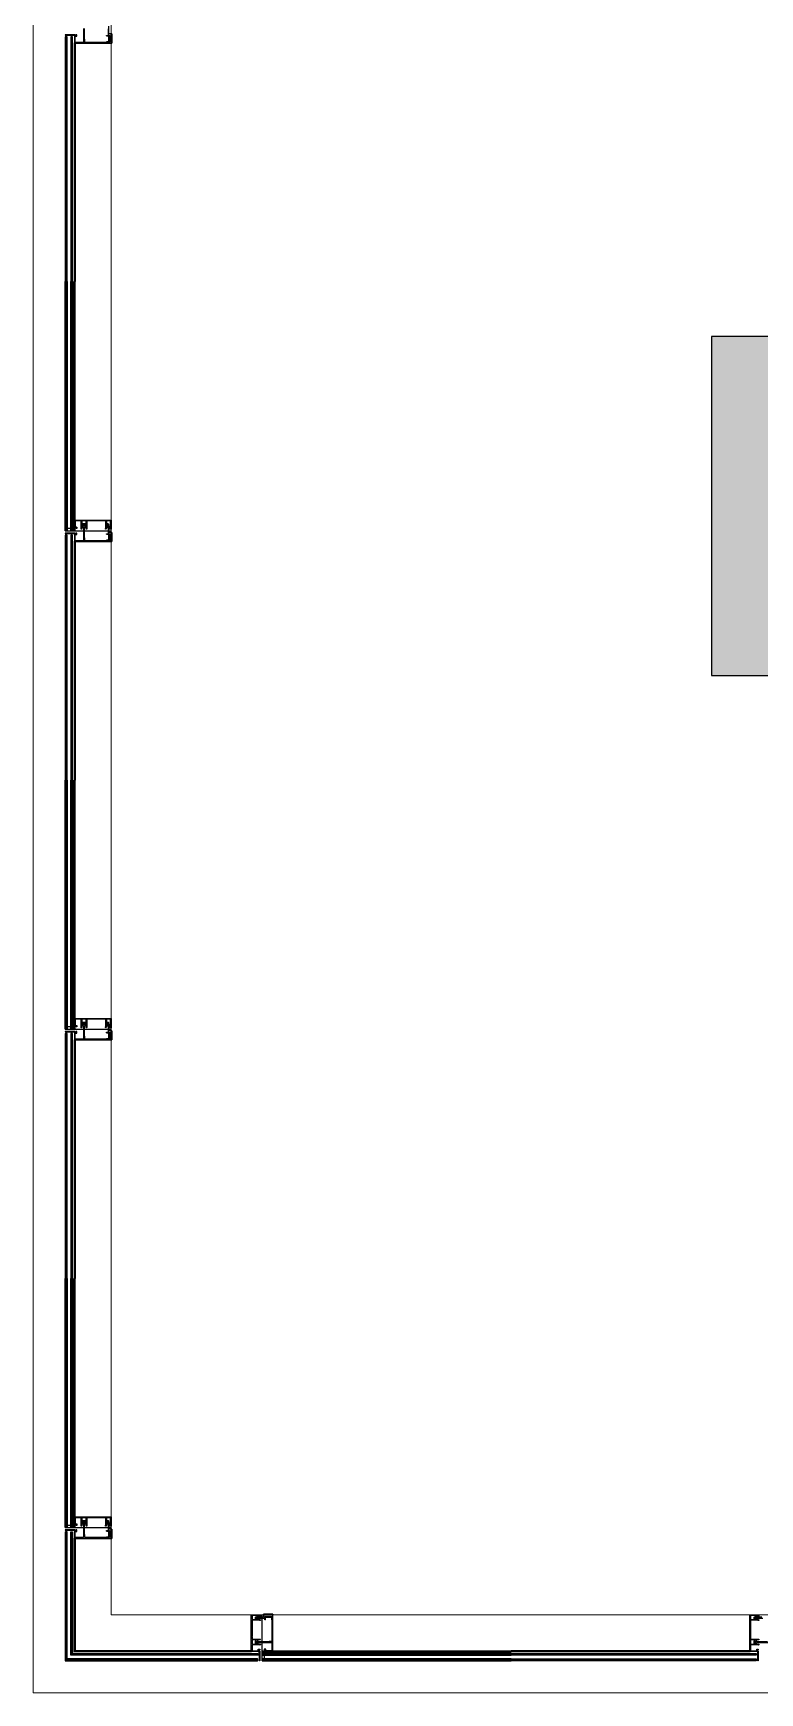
# Model space of a CAD drawing. Header units: metres. Extents: x -224 to -134.4, y 547 to 608.8.
# Drawn here: x -215.224 to -213.081, y 562.469 to 567.364 of the extents above; entities that cross this region are included whole.
import ezdxf

# ---------------------------------------------------------------- set-up
doc = ezdxf.new("R2010")
doc.units = ezdxf.units.M
doc.header["$MEASUREMENT"] = 0
doc.linetypes.add('CENTER', pattern=[50.8, 31.75, -6.35, 6.35, -6.35])
doc.linetypes.add('HIDDEN', pattern=[0.375, 0.25, -0.125])
for name, color, linetype, lineweight in [('06-11-2019 CRUX', 3, 'Continuous', 0), ('A-SELL', 8, 'Continuous', 0), ('CRUX- COLUMN', 6, 'Continuous', 25)]:
    doc.layers.add(name, color=color, linetype=linetype, lineweight=lineweight)
for name, color, linetype in [('A - DOOR', 5, 'Continuous'), ('An Alum', 11, 'Continuous'), ('An Center Line', 1, 'CENTER'), ('An Extra', 8, 'Continuous'), ('An Glass', 5, 'Continuous'), ('GLASS', 142, 'Continuous')]:
    doc.layers.add(name, color=color, linetype=linetype)

# ---------------------------------------------------------------- blocks, each defined once
blk = doc.blocks.new('A$C57D73779')
at = {"layer": 'CRUX- COLUMN'}
h = blk.add_hatch(color=129, dxfattribs=at)
h.dxf.hatch_style = 1
h.paths.add_polyline_path([(-22.3586, -25.0706), (-23.3586, -25.0706), (-23.3586, -26.0706), (-22.3586, -26.0706)])
blk.add_lwpolyline([(-23.3586, -26.0706), (-22.3586, -26.0706), (-22.3586, -25.0706), (-23.3586, -25.0706)], close=True, dxfattribs=at)
blk = doc.blocks.new('ffgffg')
at = {"color": 8}
for p, q in [((-146.4327, 333.3546), (-146.4327, 333.3723)), ((-146.4256, 333.3723), (-146.4256, 333.3736)), ((-146.4256, 333.3532), (-146.4256, 333.3546)), ((-146.4256, 331.9023), (-146.4256, 331.9037)), ((-146.4327, 331.8846), (-146.4327, 331.9023)), ((-146.4256, 331.8833), (-146.4256, 331.8847)), ((-146.4327, 330.4147), (-146.4327, 330.4324)), ((-146.4256, 330.4324), (-146.4256, 330.4338)), ((-146.4256, 330.4134), (-146.4256, 330.4147)), ((-146.4327, 328.9448), (-146.4327, 328.9625)), ((-146.4256, 328.9625), (-146.4256, 328.9638)), ((-146.4256, 328.9435), (-146.4256, 328.9448)), ((-146.9138, 328.7011), (-146.9124, 328.7011)), ((-146.9124, 328.7083), (-146.8947, 328.7083)), ((-146.8947, 328.7011), (-146.8934, 328.7012))]:
    blk.add_line(p, q, dxfattribs=at)
for points in [[(-146.4256, 333.3736), (-146.4345, 333.3736), (-146.4344, 333.3532), (-146.4256, 333.3532)], [(-146.4256, 333.3723), (-146.4331, 333.3723), (-146.4331, 333.3546), (-146.4256, 333.3546)], [(-146.4256, 331.9037), (-146.4345, 331.9037), (-146.4344, 331.8833), (-146.4256, 331.8833)], [(-146.4256, 331.9023), (-146.4331, 331.9023), (-146.4331, 331.8847), (-146.4256, 331.8847)], [(-146.4256, 330.4338), (-146.4345, 330.4338), (-146.4344, 330.4134), (-146.4256, 330.4134)], [(-146.4256, 330.4324), (-146.4331, 330.4324), (-146.4331, 330.4147), (-146.4256, 330.4147)], [(-146.4256, 328.9638), (-146.4345, 328.9638), (-146.4344, 328.9435), (-146.4256, 328.9435)], [(-146.4256, 328.9625), (-146.4331, 328.9625), (-146.4331, 328.9448), (-146.4256, 328.9448)], [(-146.8934, 328.7012), (-146.8934, 328.71), (-146.9138, 328.71), (-146.9138, 328.7011)], [(-146.8947, 328.7011), (-146.8947, 328.7087), (-146.9124, 328.7087), (-146.9124, 328.7011)]]:
    blk.add_lwpolyline(points, dxfattribs=at)
at = {"layer": 'An Alum', "color": 8, "linetype": 'HIDDEN', "ltscale": 25}
for p, q in [((-146.3335, 333.3508), (-146.3335, 332.6474)), ((-146.3308, 333.3508), (-146.3308, 332.6474)), ((-146.3335, 331.9124), (-146.3335, 332.6474)), ((-146.3308, 331.9124), (-146.3308, 332.6474)), ((-146.3335, 331.8809), (-146.3335, 331.1775)), ((-146.3308, 331.8809), (-146.3308, 331.1775)), ((-146.3335, 330.4425), (-146.3335, 331.1775)), ((-146.3308, 330.4425), (-146.3308, 331.1775)), ((-146.3335, 330.4109), (-146.3335, 329.7076)), ((-146.3308, 330.4109), (-146.3308, 329.7076)), ((-146.3335, 328.9726), (-146.3335, 329.7076)), ((-146.3308, 328.9726), (-146.3308, 329.7076)), ((-146.3335, 328.941), (-146.3335, 328.6091)), ((-146.3308, 328.941), (-146.3308, 328.6064)), ((-148.323, 328.6091), (-147.6196, 328.6091)), ((-148.323, 328.6064), (-147.6196, 328.6064)), ((-146.8846, 328.6091), (-147.6196, 328.6091)), ((-146.8846, 328.6064), (-147.6196, 328.6064)), ((-146.8531, 328.6091), (-146.3335, 328.6091)), ((-146.8531, 328.6064), (-146.3308, 328.6064))]:
    blk.add_line(p, q, dxfattribs=at)
at = {"layer": 'An Alum', "color": 8, "ltscale": 25}
for p, q in [((-146.3317, 333.3508), (-146.3317, 332.6474)), ((-146.3317, 331.9124), (-146.3317, 332.6474)), ((-146.3317, 331.8809), (-146.3317, 331.1775)), ((-146.3317, 330.4425), (-146.3317, 331.1775)), ((-146.3317, 330.4109), (-146.3317, 329.7076)), ((-146.3317, 328.9726), (-146.3317, 329.7076)), ((-146.3317, 328.941), (-146.3317, 328.6073)), ((-148.323, 328.6073), (-147.6196, 328.6073)), ((-146.8846, 328.6073), (-147.6196, 328.6073)), ((-146.8531, 328.6073), (-146.3317, 328.6073))]:
    blk.add_line(p, q, dxfattribs=at)
at = {"layer": 'An Alum', "color": 8}
for points in [[(-146.3339, 333.3711), (-146.3387, 333.3711), (-146.3387, 333.3751, -0.414214), (-146.3382, 333.3756), (-146.3369, 333.3756, -0.414214), (-146.3364, 333.3751), (-146.3364, 333.3745, -0.414214), (-146.3366, 333.3742), (-146.3375, 333.3742), (-146.3375, 333.3723, 0.414214), (-146.3372, 333.372), (-146.3334, 333.372, 0.414214), (-146.333, 333.3723), (-146.333, 333.3742), (-146.3339, 333.3742, -0.414214), (-146.3342, 333.3745), (-146.3342, 333.3751, -0.414214), (-146.3337, 333.3756), (-146.3046, 333.3756), (-146.3046, 333.3747), (-146.3317, 333.3742), (-146.3317, 333.3742), (-146.3317, 333.3517), (-146.3312, 333.3517, -1), (-146.3312, 333.3508), (-146.439, 333.3508, -0.414214), (-146.4399, 333.3517), (-146.4399, 333.3769, -0.414214), (-146.439, 333.3779), (-146.4336, 333.3779, 0.414214), (-146.4327, 333.3788), (-146.4327, 333.4009, -0.414214)], [(-146.4305, 333.3927), (-146.4305, 333.3751, -0.414214), (-146.4314, 333.3742), (-146.4336, 333.3742, 0.414214), (-146.4345, 333.3733), (-146.4345, 333.3535, 0.414214), (-146.4341, 333.353), (-146.4126, 333.353), (-146.4121, 333.3524), (-146.4115, 333.353), (-146.3765, 333.353), (-146.376, 333.3524), (-146.3755, 333.353), (-146.3621, 333.353, 0.414214), (-146.3617, 333.3535), (-146.3617, 333.3612), (-146.3608, 333.3621), (-146.3608, 333.3936)], [(-146.3585, 333.3936), (-146.3585, 333.3535, 0.414214), (-146.3581, 333.353), (-146.3449, 333.353), (-146.3444, 333.3524), (-146.3439, 333.353), (-146.3339, 333.353), (-146.3339, 333.3711)], [(-146.3339, 331.9012), (-146.3387, 331.9012), (-146.3387, 331.9052, -0.414214), (-146.3382, 331.9057), (-146.3369, 331.9057, -0.414214), (-146.3364, 331.9052), (-146.3364, 331.9045, -0.414214), (-146.3366, 331.9043), (-146.3375, 331.9043), (-146.3375, 331.9024, 0.414214), (-146.3372, 331.9021), (-146.3334, 331.9021, 0.414214), (-146.333, 331.9024), (-146.333, 331.9043), (-146.3339, 331.9043, -0.414214), (-146.3342, 331.9045), (-146.3342, 331.9052, -0.414214), (-146.3337, 331.9057), (-146.3046, 331.9057), (-146.3046, 331.9048), (-146.3317, 331.9043), (-146.3317, 331.9043), (-146.3317, 331.8818), (-146.3312, 331.8818, -1), (-146.3312, 331.8809), (-146.439, 331.8809, -0.414214), (-146.4399, 331.8818), (-146.4399, 331.907, -0.414214), (-146.439, 331.9079), (-146.4336, 331.9079, 0.414214), (-146.4327, 331.9088), (-146.4327, 331.9309, -0.414214), (-146.4309, 331.9327), (-146.4286, 331.9327, -0.414214), (-146.4282, 331.9323), (-146.4282, 331.93, -0.414214), (-146.4286, 331.9296), (-146.4292, 331.9296, -0.483507), (-146.4295, 331.9299), (-146.4291, 331.9312, 0.487733), (-146.4293, 331.9314), (-146.4309, 331.9314), (-146.4309, 331.9251), (-146.4293, 331.9251, 0.487733), (-146.4291, 331.9253), (-146.4295, 331.9265, -0.483507), (-146.4292, 331.9269), (-146.4286, 331.9269, -0.414214), (-146.4282, 331.9264), (-146.4282, 331.9237, -0.414214), (-146.4286, 331.9233), (-146.43, 331.9233, 0.414214), (-146.4305, 331.9228), (-146.4305, 331.9052, -0.414214), (-146.4314, 331.9043), (-146.4336, 331.9043, 0.414214), (-146.4345, 331.9034), (-146.4345, 331.8836, 0.414214), (-146.4341, 331.8831), (-146.4126, 331.8831), (-146.4121, 331.8824), (-146.4115, 331.8831), (-146.3765, 331.8831), (-146.376, 331.8824), (-146.3755, 331.8831), (-146.3621, 331.8831, 0.414214), (-146.3617, 331.8836), (-146.3617, 331.8912), (-146.3608, 331.8921), (-146.3608, 331.9237), (-146.363, 331.9237, -0.414214), (-146.3635, 331.9242), (-146.3635, 331.9264, -0.414214), (-146.363, 331.9269), (-146.3625, 331.9269, -0.4835), (-146.3622, 331.9265), (-146.3625, 331.9253, 0.485622), (-146.3623, 331.9251), (-146.3608, 331.9251), (-146.3608, 331.9314), (-146.3623, 331.9314, 0.487733), (-146.3625, 331.9312), (-146.3622, 331.9299, -0.4835), (-146.3625, 331.9296), (-146.363, 331.9296, -0.414214), (-146.3635, 331.93), (-146.3635, 331.9318, -0.414214), (-146.3626, 331.9327), (-146.3567, 331.9327, -0.414214), (-146.3558, 331.9318), (-146.3558, 331.93, -0.414214), (-146.3563, 331.9296), (-146.3568, 331.9296, -0.4835), (-146.3571, 331.9299), (-146.3568, 331.9312, 0.487733), (-146.3569, 331.9314), (-146.3585, 331.9314), (-146.3585, 331.9251), (-146.3569, 331.9251, 0.485614), (-146.3568, 331.9253), (-146.3571, 331.9265, -0.4835), (-146.3568, 331.9269), (-146.3563, 331.9269, -0.414214), (-146.3558, 331.9264), (-146.3558, 331.9242, -0.414214), (-146.3563, 331.9237), (-146.3585, 331.9237), (-146.3585, 331.8836, 0.414214), (-146.3581, 331.8831), (-146.3449, 331.8831), (-146.3444, 331.8824), (-146.3439, 331.8831), (-146.3339, 331.8831), (-146.3339, 331.9012)], [(-146.3339, 330.4312), (-146.3387, 330.4312), (-146.3387, 330.4353, -0.414214), (-146.3382, 330.4357), (-146.3369, 330.4357, -0.414214), (-146.3364, 330.4353), (-146.3364, 330.4346, -0.414214), (-146.3366, 330.4344), (-146.3375, 330.4344), (-146.3375, 330.4325, 0.414214), (-146.3372, 330.4321), (-146.3334, 330.4321, 0.414214), (-146.333, 330.4325), (-146.333, 330.4344), (-146.3339, 330.4344, -0.414214), (-146.3342, 330.4346), (-146.3342, 330.4353, -0.414214), (-146.3337, 330.4357), (-146.3046, 330.4357), (-146.3046, 330.4348), (-146.3317, 330.4344), (-146.3317, 330.4344), (-146.3317, 330.4118), (-146.3312, 330.4118, -1), (-146.3312, 330.4109), (-146.439, 330.4109, -0.414214), (-146.4399, 330.4118), (-146.4399, 330.4371, -0.414214), (-146.439, 330.438), (-146.4336, 330.438, 0.414214), (-146.4327, 330.4389), (-146.4327, 330.461, -0.414214), (-146.4309, 330.4628), (-146.4286, 330.4628, -0.414214), (-146.4282, 330.4624), (-146.4282, 330.4601, -0.414214), (-146.4286, 330.4596), (-146.4292, 330.4596, -0.483507), (-146.4295, 330.46), (-146.4291, 330.4612, 0.487733), (-146.4293, 330.4615), (-146.4309, 330.4615), (-146.4309, 330.4551), (-146.4293, 330.4551, 0.487733), (-146.4291, 330.4554), (-146.4295, 330.4566, -0.483507), (-146.4292, 330.4569), (-146.4286, 330.4569, -0.414214), (-146.4282, 330.4565), (-146.4282, 330.4538, -0.414214), (-146.4286, 330.4533), (-146.43, 330.4533, 0.414214), (-146.4305, 330.4529), (-146.4305, 330.4353, -0.414214), (-146.4314, 330.4344), (-146.4336, 330.4344, 0.414214), (-146.4345, 330.4335), (-146.4345, 330.4136, 0.414214), (-146.4341, 330.4132), (-146.4126, 330.4132), (-146.4121, 330.4125), (-146.4115, 330.4132), (-146.3765, 330.4132), (-146.376, 330.4125), (-146.3755, 330.4132), (-146.3621, 330.4132, 0.414214), (-146.3617, 330.4136), (-146.3617, 330.4213), (-146.3608, 330.4222), (-146.3608, 330.4538), (-146.363, 330.4538, -0.414214), (-146.3635, 330.4542), (-146.3635, 330.4565, -0.414214), (-146.363, 330.4569), (-146.3625, 330.4569, -0.4835), (-146.3622, 330.4566), (-146.3625, 330.4554, 0.485622), (-146.3623, 330.4551), (-146.3608, 330.4551), (-146.3608, 330.4615), (-146.3623, 330.4615, 0.487733), (-146.3625, 330.4612), (-146.3622, 330.46, -0.4835), (-146.3625, 330.4596), (-146.363, 330.4596, -0.414214), (-146.3635, 330.4601), (-146.3635, 330.4619, -0.414214), (-146.3626, 330.4628), (-146.3567, 330.4628, -0.414214), (-146.3558, 330.4619), (-146.3558, 330.4601, -0.414214), (-146.3563, 330.4596), (-146.3568, 330.4596, -0.4835), (-146.3571, 330.46), (-146.3568, 330.4612, 0.487733), (-146.3569, 330.4615), (-146.3585, 330.4615), (-146.3585, 330.4551), (-146.3569, 330.4551, 0.485614), (-146.3568, 330.4554), (-146.3571, 330.4566, -0.4835), (-146.3568, 330.4569), (-146.3563, 330.4569, -0.414214), (-146.3558, 330.4565), (-146.3558, 330.4542, -0.414214), (-146.3563, 330.4538), (-146.3585, 330.4538), (-146.3585, 330.4136, 0.414214), (-146.3581, 330.4132), (-146.3449, 330.4132), (-146.3444, 330.4125), (-146.3439, 330.4132), (-146.3339, 330.4132), (-146.3339, 330.4312)], [(-146.3339, 328.9613), (-146.3387, 328.9613), (-146.3387, 328.9654, -0.414214), (-146.3382, 328.9658), (-146.3369, 328.9658, -0.414214), (-146.3364, 328.9654), (-146.3364, 328.9647, -0.414214), (-146.3366, 328.9645), (-146.3375, 328.9645), (-146.3375, 328.9626, 0.414214), (-146.3372, 328.9622), (-146.3334, 328.9622, 0.414214), (-146.333, 328.9626), (-146.333, 328.9645), (-146.3339, 328.9645, -0.414214), (-146.3342, 328.9647), (-146.3342, 328.9654, -0.414214), (-146.3337, 328.9658), (-146.3046, 328.9658), (-146.3046, 328.9649), (-146.3317, 328.9645), (-146.3317, 328.9645), (-146.3317, 328.9419), (-146.3312, 328.9419, -1), (-146.3312, 328.941), (-146.439, 328.941, -0.414214), (-146.4399, 328.9419), (-146.4399, 328.9672, -0.414214), (-146.439, 328.9681), (-146.4336, 328.9681, 0.414214), (-146.4327, 328.969), (-146.4327, 328.9911, -0.414214), (-146.4309, 328.9929), (-146.4286, 328.9929, -0.414214), (-146.4282, 328.9924), (-146.4282, 328.9902, -0.414214), (-146.4286, 328.9897), (-146.4292, 328.9897, -0.483507), (-146.4295, 328.9901), (-146.4291, 328.9913, 0.487733), (-146.4293, 328.9915), (-146.4309, 328.9915), (-146.4309, 328.9852), (-146.4293, 328.9852, 0.487733), (-146.4291, 328.9854), (-146.4295, 328.9867, -0.483507), (-146.4292, 328.987), (-146.4286, 328.987, -0.414214), (-146.4282, 328.9866), (-146.4282, 328.9839, -0.414214), (-146.4286, 328.9834), (-146.43, 328.9834, 0.414214), (-146.4305, 328.983), (-146.4305, 328.9654, -0.414214), (-146.4314, 328.9645), (-146.4336, 328.9645, 0.414214), (-146.4345, 328.9636), (-146.4345, 328.9437, 0.414214), (-146.4341, 328.9433), (-146.4126, 328.9433), (-146.4121, 328.9426), (-146.4115, 328.9433), (-146.3765, 328.9433), (-146.376, 328.9426), (-146.3755, 328.9433), (-146.3621, 328.9433, 0.414214), (-146.3617, 328.9437), (-146.3617, 328.9514), (-146.3608, 328.9523), (-146.3608, 328.9839), (-146.363, 328.9839, -0.414214), (-146.3635, 328.9843), (-146.3635, 328.9866, -0.414214), (-146.363, 328.987), (-146.3625, 328.987, -0.4835), (-146.3622, 328.9867), (-146.3625, 328.9854, 0.485622), (-146.3623, 328.9852), (-146.3608, 328.9852), (-146.3608, 328.9915), (-146.3623, 328.9915, 0.487733), (-146.3625, 328.9913), (-146.3622, 328.9901, -0.4835), (-146.3625, 328.9897), (-146.363, 328.9897, -0.414214), (-146.3635, 328.9902), (-146.3635, 328.992, -0.414214), (-146.3626, 328.9929), (-146.3567, 328.9929, -0.414214), (-146.3558, 328.992), (-146.3558, 328.9902, -0.414214), (-146.3563, 328.9897), (-146.3568, 328.9897, -0.4835), (-146.3571, 328.9901), (-146.3568, 328.9913, 0.487733), (-146.3569, 328.9915), (-146.3585, 328.9915), (-146.3585, 328.9852), (-146.3569, 328.9852, 0.485614), (-146.3568, 328.9854), (-146.3571, 328.9867, -0.4835), (-146.3568, 328.987), (-146.3563, 328.987, -0.414214), (-146.3558, 328.9866), (-146.3558, 328.9843, -0.414214), (-146.3563, 328.9839), (-146.3585, 328.9839), (-146.3585, 328.9437, 0.414214), (-146.3581, 328.9433), (-146.3449, 328.9433), (-146.3444, 328.9426), (-146.3439, 328.9433), (-146.3339, 328.9433), (-146.3339, 328.9613)], [(-148.3582, 328.7083), (-148.3361, 328.7083, -0.414214), (-148.3343, 328.7065), (-148.3343, 328.7042, -0.414214), (-148.3347, 328.7038), (-148.337, 328.7038, -0.414214), (-148.3374, 328.7042), (-148.3374, 328.7048, -0.483507), (-148.3371, 328.705), (-148.3358, 328.7047, 0.487733), (-148.3356, 328.7049), (-148.3356, 328.7065), (-148.3419, 328.7065), (-148.3419, 328.7049, 0.487733), (-148.3417, 328.7047), (-148.3405, 328.705, -0.483507), (-148.3401, 328.7048), (-148.3401, 328.7042, -0.414214), (-148.3406, 328.7038), (-148.3433, 328.7038, -0.414214), (-148.3437, 328.7042), (-148.3437, 328.7056, 0.414214), (-148.3442, 328.706), (-148.3618, 328.706, -0.414214)], [(-148.3749, 328.6363), (-148.3433, 328.6363), (-148.3433, 328.6386, -0.414214), (-148.3428, 328.6391), (-148.3406, 328.6391, -0.414214), (-148.3401, 328.6386), (-148.3401, 328.6381, -0.4835), (-148.3405, 328.6378), (-148.3417, 328.6381, 0.485622), (-148.3419, 328.6379), (-148.3419, 328.6363), (-148.3356, 328.6363), (-148.3356, 328.6379, 0.487733), (-148.3358, 328.6381), (-148.3371, 328.6378, -0.4835), (-148.3374, 328.6381), (-148.3374, 328.6386, -0.414214), (-148.337, 328.6391), (-148.3352, 328.6391, -0.414214), (-148.3343, 328.6381), (-148.3343, 328.6323, -0.414214), (-148.3352, 328.6314), (-148.337, 328.6314, -0.414214), (-148.3374, 328.6318), (-148.3374, 328.6324, -0.4835), (-148.3371, 328.6326), (-148.3358, 328.6323, 0.487733), (-148.3356, 328.6325), (-148.3356, 328.6341), (-148.3419, 328.6341), (-148.3419, 328.6325, 0.485614), (-148.3417, 328.6323), (-148.3405, 328.6326, -0.4835), (-148.3401, 328.6324), (-148.3401, 328.6318, -0.414214), (-148.3406, 328.6314), (-148.3428, 328.6314, -0.414214), (-148.3433, 328.6318), (-148.3433, 328.6341), (-148.3834, 328.6341, 0.414214)], [(-146.8959, 328.6095), (-146.8959, 328.6143), (-146.8918, 328.6143, -0.414214), (-146.8914, 328.6138), (-146.8914, 328.6124, -0.414214), (-146.8918, 328.612), (-146.8925, 328.612, -0.414214), (-146.8928, 328.6122), (-146.8928, 328.6131), (-146.8946, 328.6131, 0.414214), (-146.895, 328.6128), (-146.895, 328.609, 0.414214), (-146.8946, 328.6086), (-146.8928, 328.6086), (-146.8928, 328.6095, -0.414214), (-146.8925, 328.6097), (-146.8918, 328.6097, -0.414214), (-146.8914, 328.6093), (-146.8914, 328.5802), (-146.8923, 328.5802), (-146.8928, 328.6073), (-146.8928, 328.6073), (-146.9153, 328.6073), (-146.9153, 328.6068, -1), (-146.9162, 328.6068), (-146.9162, 328.7146, -0.414214), (-146.9153, 328.7155), (-146.89, 328.7155, -0.414214), (-146.8891, 328.7146), (-146.8891, 328.7092, 0.414214), (-146.8882, 328.7083), (-146.8661, 328.7083, -0.414214), (-146.8643, 328.7065), (-146.8643, 328.7042, -0.414214), (-146.8648, 328.7038), (-146.867, 328.7038, -0.414214), (-146.8675, 328.7042), (-146.8675, 328.7048, -0.483507), (-146.8672, 328.705), (-146.8659, 328.7047, 0.487733), (-146.8657, 328.7049), (-146.8657, 328.7065), (-146.872, 328.7065), (-146.872, 328.7049, 0.487733), (-146.8718, 328.7047), (-146.8705, 328.705, -0.483507), (-146.8702, 328.7048), (-146.8702, 328.7042, -0.414214), (-146.8707, 328.7038), (-146.8734, 328.7038, -0.414214), (-146.8738, 328.7042), (-146.8738, 328.7056, 0.414214), (-146.8743, 328.706), (-146.8919, 328.706, -0.414214), (-146.8928, 328.7069), (-146.8928, 328.7092, 0.414214), (-146.8937, 328.7101), (-146.9135, 328.7101, 0.414214), (-146.9139, 328.7096), (-146.9139, 328.6882), (-146.9146, 328.6876), (-146.9139, 328.6871), (-146.9139, 328.6521), (-146.9146, 328.6516), (-146.9139, 328.651), (-146.9139, 328.6377, 0.414214), (-146.9135, 328.6372), (-146.9058, 328.6372), (-146.9049, 328.6363), (-146.8734, 328.6363), (-146.8734, 328.6386, -0.414214), (-146.8729, 328.6391), (-146.8707, 328.6391, -0.414214), (-146.8702, 328.6386), (-146.8702, 328.6381, -0.4835), (-146.8705, 328.6378), (-146.8718, 328.6381, 0.485622), (-146.872, 328.6379), (-146.872, 328.6363), (-146.8657, 328.6363), (-146.8657, 328.6379, 0.487733), (-146.8659, 328.6381), (-146.8672, 328.6378, -0.4835), (-146.8675, 328.6381), (-146.8675, 328.6386, -0.414214), (-146.867, 328.6391), (-146.8652, 328.6391, -0.414214), (-146.8643, 328.6381), (-146.8643, 328.6323, -0.414214), (-146.8652, 328.6314), (-146.867, 328.6314, -0.414214), (-146.8675, 328.6318), (-146.8675, 328.6324, -0.4835), (-146.8672, 328.6326), (-146.8659, 328.6323, 0.487733), (-146.8657, 328.6325), (-146.8657, 328.6341), (-146.872, 328.6341), (-146.872, 328.6325, 0.485614), (-146.8718, 328.6323), (-146.8705, 328.6326, -0.4835), (-146.8702, 328.6324), (-146.8702, 328.6318, -0.414214), (-146.8707, 328.6314), (-146.8729, 328.6314, -0.414214), (-146.8734, 328.6318), (-146.8734, 328.6341), (-146.9135, 328.6341, 0.414214), (-146.9139, 328.6336), (-146.9139, 328.6205), (-146.9146, 328.62), (-146.9139, 328.6195), (-146.9139, 328.6095), (-146.8959, 328.6095)]]:
    blk.add_lwpolyline(points, format="xyb", dxfattribs=at)
for points in [[(-146.3317, 331.9431), (-146.3312, 331.9431, 1), (-146.3312, 331.944), (-146.439, 331.944, 0.414214), (-146.4399, 331.9431), (-146.4399, 331.9179, 0.414214), (-146.439, 331.9169), (-146.4354, 331.9169, 0.414214), (-146.435, 331.9174), (-146.435, 331.9197, 0.414214), (-146.4354, 331.9201), (-146.436, 331.9201, 0.483507), (-146.4362, 331.9198), (-146.4359, 331.9185, -0.003419), (-146.4359, 331.9185), (-146.4359, 331.9183), (-146.4377, 331.9183), (-146.4377, 331.9246), (-146.4361, 331.9246, -0.487733), (-146.4359, 331.9244), (-146.4362, 331.9231, 0.483507), (-146.436, 331.9228), (-146.4354, 331.9228, 0.414214), (-146.435, 331.9233), (-146.435, 331.926, 0.414214), (-146.4354, 331.9264), (-146.4372, 331.9264, -0.414214), (-146.4377, 331.9269), (-146.4377, 331.9413, -0.414214), (-146.4372, 331.9418), (-146.4264, 331.9418, -0.414214), (-146.4259, 331.9413), (-146.4259, 331.9197, 0.065543), (-146.4259, 331.9192), (-146.4255, 331.9178, 1), (-146.4233, 331.9184), (-146.4236, 331.9195, -0.065543), (-146.4237, 331.92), (-146.4237, 331.9413, -0.414214), (-146.4232, 331.9418), (-146.4126, 331.9418), (-146.4121, 331.9424), (-146.4115, 331.9418), (-146.3765, 331.9418), (-146.376, 331.9424), (-146.3755, 331.9418), (-146.3684, 331.9418, -0.414214), (-146.368, 331.9413), (-146.368, 331.92, -0.065543), (-146.368, 331.9195), (-146.3684, 331.9184, 1), (-146.3662, 331.9178), (-146.3658, 331.9192, 0.065543), (-146.3657, 331.9197), (-146.3657, 331.9413, -0.414214), (-146.3653, 331.9418), (-146.354, 331.9418, -0.414214), (-146.3536, 331.9413), (-146.3536, 331.9197, 0.065543), (-146.3535, 331.9192), (-146.3531, 331.9178, 1), (-146.3509, 331.9184), (-146.3512, 331.9195, -0.065543), (-146.3513, 331.92), (-146.3513, 331.9413, -0.414214), (-146.3508, 331.9418), (-146.3449, 331.9418), (-146.3444, 331.9424), (-146.3439, 331.9418), (-146.3339, 331.9418), (-146.3339, 331.9237), (-146.3387, 331.9237), (-146.3387, 331.9197, 0.414214), (-146.3382, 331.9192), (-146.3369, 331.9192, 0.414214), (-146.3364, 331.9197), (-146.3364, 331.9203, 0.414214), (-146.3366, 331.9206), (-146.3375, 331.9206), (-146.3375, 331.9225, -0.414214), (-146.3372, 331.9228), (-146.3334, 331.9228, -0.414214), (-146.333, 331.9225), (-146.333, 331.9206), (-146.3339, 331.9206, 0.414214), (-146.3342, 331.9203), (-146.3342, 331.9197, 0.414214), (-146.3337, 331.9192), (-146.3046, 331.9192), (-146.3046, 331.9201), (-146.3317, 331.9206), (-146.3317, 331.9237)], [(-146.3317, 330.4732), (-146.3312, 330.4732, 1), (-146.3312, 330.4741), (-146.439, 330.4741, 0.414214), (-146.4399, 330.4732), (-146.4399, 330.4479, 0.414214), (-146.439, 330.447), (-146.4354, 330.447, 0.414214), (-146.435, 330.4475), (-146.435, 330.4497, 0.414214), (-146.4354, 330.4502), (-146.436, 330.4502, 0.483507), (-146.4362, 330.4498), (-146.4359, 330.4486, -0.003419), (-146.4359, 330.4486), (-146.4359, 330.4484), (-146.4377, 330.4484), (-146.4377, 330.4547), (-146.4361, 330.4547, -0.487733), (-146.4359, 330.4545), (-146.4362, 330.4532, 0.483507), (-146.436, 330.4529), (-146.4354, 330.4529, 0.414214), (-146.435, 330.4533), (-146.435, 330.456, 0.414214), (-146.4354, 330.4565), (-146.4372, 330.4565, -0.414214), (-146.4377, 330.4569), (-146.4377, 330.4714, -0.414214), (-146.4372, 330.4718), (-146.4264, 330.4718, -0.414214), (-146.4259, 330.4714), (-146.4259, 330.4498, 0.065543), (-146.4259, 330.4493), (-146.4255, 330.4479, 1), (-146.4233, 330.4484), (-146.4236, 330.4496, -0.065543), (-146.4237, 330.4501), (-146.4237, 330.4714, -0.414214), (-146.4232, 330.4718), (-146.4126, 330.4718), (-146.4121, 330.4725), (-146.4115, 330.4718), (-146.3765, 330.4718), (-146.376, 330.4725), (-146.3755, 330.4718), (-146.3684, 330.4718, -0.414214), (-146.368, 330.4714), (-146.368, 330.4501, -0.065543), (-146.368, 330.4496), (-146.3684, 330.4484, 1), (-146.3662, 330.4479), (-146.3658, 330.4493, 0.065543), (-146.3657, 330.4498), (-146.3657, 330.4714, -0.414214), (-146.3653, 330.4718), (-146.354, 330.4718, -0.414214), (-146.3536, 330.4714), (-146.3536, 330.4498, 0.065543), (-146.3535, 330.4493), (-146.3531, 330.4479, 1), (-146.3509, 330.4484), (-146.3512, 330.4496, -0.065543), (-146.3513, 330.4501), (-146.3513, 330.4714, -0.414214), (-146.3508, 330.4718), (-146.3449, 330.4718), (-146.3444, 330.4725), (-146.3439, 330.4718), (-146.3339, 330.4718), (-146.3339, 330.4538), (-146.3387, 330.4538), (-146.3387, 330.4497, 0.414214), (-146.3382, 330.4493), (-146.3369, 330.4493, 0.414214), (-146.3364, 330.4497), (-146.3364, 330.4504, 0.414214), (-146.3366, 330.4506), (-146.3375, 330.4506), (-146.3375, 330.4525, -0.414214), (-146.3372, 330.4529), (-146.3334, 330.4529, -0.414214), (-146.333, 330.4525), (-146.333, 330.4506), (-146.3339, 330.4506, 0.414214), (-146.3342, 330.4504), (-146.3342, 330.4497, 0.414214), (-146.3337, 330.4493), (-146.3046, 330.4493), (-146.3046, 330.4502), (-146.3317, 330.4506), (-146.3317, 330.4538)], [(-146.3317, 329.0033), (-146.3312, 329.0033, 1), (-146.3312, 329.0042), (-146.439, 329.0042, 0.414214), (-146.4399, 329.0033), (-146.4399, 328.978, 0.414214), (-146.439, 328.9771), (-146.4354, 328.9771, 0.414214), (-146.435, 328.9775), (-146.435, 328.9798, 0.414214), (-146.4354, 328.9803), (-146.436, 328.9803, 0.483507), (-146.4362, 328.9799), (-146.4359, 328.9787, -0.003419), (-146.4359, 328.9787), (-146.4359, 328.9785), (-146.4377, 328.9785), (-146.4377, 328.9848), (-146.4361, 328.9848, -0.487733), (-146.4359, 328.9845), (-146.4362, 328.9833, 0.483507), (-146.436, 328.983), (-146.4354, 328.983, 0.414214), (-146.435, 328.9834), (-146.435, 328.9861, 0.414214), (-146.4354, 328.9866), (-146.4372, 328.9866, -0.414214), (-146.4377, 328.987), (-146.4377, 329.0015, -0.414214), (-146.4372, 329.0019), (-146.4264, 329.0019, -0.414214), (-146.4259, 329.0015), (-146.4259, 328.9798, 0.065543), (-146.4259, 328.9794), (-146.4255, 328.9779, 1), (-146.4233, 328.9785), (-146.4236, 328.9797, -0.065543), (-146.4237, 328.9801), (-146.4237, 329.0015, -0.414214), (-146.4232, 329.0019), (-146.4126, 329.0019), (-146.4121, 329.0026), (-146.4115, 329.0019), (-146.3765, 329.0019), (-146.376, 329.0026), (-146.3755, 329.0019), (-146.3684, 329.0019, -0.414214), (-146.368, 329.0015), (-146.368, 328.9801, -0.065543), (-146.368, 328.9797), (-146.3684, 328.9785, 1), (-146.3662, 328.9779), (-146.3658, 328.9794, 0.065543), (-146.3657, 328.9798), (-146.3657, 329.0015, -0.414214), (-146.3653, 329.0019), (-146.354, 329.0019, -0.414214), (-146.3536, 329.0015), (-146.3536, 328.9798, 0.065543), (-146.3535, 328.9794), (-146.3531, 328.9779, 1), (-146.3509, 328.9785), (-146.3512, 328.9797, -0.065543), (-146.3513, 328.9801), (-146.3513, 329.0015, -0.414214), (-146.3508, 329.0019), (-146.3449, 329.0019), (-146.3444, 329.0026), (-146.3439, 329.0019), (-146.3339, 329.0019), (-146.3339, 328.9839), (-146.3387, 328.9839), (-146.3387, 328.9798, 0.414214), (-146.3382, 328.9794), (-146.3369, 328.9794, 0.414214), (-146.3364, 328.9798), (-146.3364, 328.9805, 0.414214), (-146.3366, 328.9807), (-146.3375, 328.9807), (-146.3375, 328.9826, -0.414214), (-146.3372, 328.983), (-146.3334, 328.983, -0.414214), (-146.333, 328.9826), (-146.333, 328.9807), (-146.3339, 328.9807, 0.414214), (-146.3342, 328.9805), (-146.3342, 328.9798, 0.414214), (-146.3337, 328.9794), (-146.3046, 328.9794), (-146.3046, 328.9803), (-146.3317, 328.9807), (-146.3317, 328.9839)], [(-148.3239, 328.6073), (-148.3239, 328.6068, 1), (-148.323, 328.6068), (-148.323, 328.7146, 0.414214), (-148.3239, 328.7155), (-148.3491, 328.7155, 0.414214), (-148.35, 328.7146), (-148.35, 328.711, 0.414214), (-148.3496, 328.7105), (-148.3473, 328.7105, 0.414214), (-148.3469, 328.711), (-148.3469, 328.7115, 0.483507), (-148.3472, 328.7118), (-148.3485, 328.7115, -0.003419), (-148.3485, 328.7115), (-148.3487, 328.7114), (-148.3487, 328.7132), (-148.3424, 328.7132), (-148.3424, 328.7117, -0.487733), (-148.3426, 328.7115), (-148.3439, 328.7118, 0.483507), (-148.3442, 328.7115), (-148.3442, 328.711, 0.414214), (-148.3437, 328.7105), (-148.341, 328.7105, 0.414214), (-148.3406, 328.711), (-148.3406, 328.7128, -0.414214), (-148.3401, 328.7132), (-148.3257, 328.7132, -0.414214), (-148.3252, 328.7128), (-148.3252, 328.702, -0.414214), (-148.3257, 328.7015), (-148.3473, 328.7015, 0.065543), (-148.3478, 328.7015), (-148.3492, 328.7011, 1), (-148.3486, 328.6989), (-148.3475, 328.6992, -0.065543), (-148.347, 328.6993), (-148.3257, 328.6993, -0.414214), (-148.3252, 328.6988), (-148.3252, 328.6882), (-148.3246, 328.6876), (-148.3252, 328.6871), (-148.3252, 328.6521), (-148.3246, 328.6516), (-148.3252, 328.651), (-148.3252, 328.644, -0.414214), (-148.3257, 328.6436), (-148.347, 328.6436, -0.065543), (-148.3475, 328.6436), (-148.3486, 328.6439, 1), (-148.3492, 328.6418), (-148.3478, 328.6414, 0.065543), (-148.3473, 328.6413), (-148.3257, 328.6413, -0.414214), (-148.3252, 328.6409), (-148.3252, 328.6296, -0.414214), (-148.3257, 328.6291), (-148.3473, 328.6291, 0.065543), (-148.3478, 328.6291), (-148.3492, 328.6287, 1), (-148.3486, 328.6265), (-148.3475, 328.6268, -0.065543), (-148.347, 328.6269), (-148.3257, 328.6269, -0.414214), (-148.3252, 328.6264), (-148.3252, 328.6205), (-148.3246, 328.62), (-148.3252, 328.6195), (-148.3252, 328.6095), (-148.3433, 328.6095), (-148.3433, 328.6143), (-148.3473, 328.6143, 0.414214), (-148.3478, 328.6138), (-148.3478, 328.6124, 0.414214), (-148.3473, 328.612), (-148.3467, 328.612, 0.414214), (-148.3464, 328.6122), (-148.3464, 328.6131), (-148.3445, 328.6131, -0.414214), (-148.3442, 328.6128), (-148.3442, 328.609, -0.414214), (-148.3445, 328.6086), (-148.3464, 328.6086), (-148.3464, 328.6095, 0.414214), (-148.3467, 328.6097), (-148.3473, 328.6097, 0.414214), (-148.3478, 328.6093), (-148.3478, 328.5802), (-148.3469, 328.5802), (-148.3464, 328.6073), (-148.3433, 328.6073)], [(-146.854, 328.6073), (-146.854, 328.6068, 1), (-146.8531, 328.6068), (-146.8531, 328.7146, 0.414214), (-146.854, 328.7155), (-146.8792, 328.7155, 0.414214), (-146.8801, 328.7146), (-146.8801, 328.711, 0.414214), (-146.8797, 328.7105), (-146.8774, 328.7105, 0.414214), (-146.877, 328.711), (-146.877, 328.7115, 0.483507), (-146.8773, 328.7118), (-146.8785, 328.7115, -0.003419), (-146.8785, 328.7115), (-146.8788, 328.7114), (-146.8788, 328.7132), (-146.8725, 328.7132), (-146.8725, 328.7117, -0.487733), (-146.8727, 328.7115), (-146.8739, 328.7118, 0.483507), (-146.8743, 328.7115), (-146.8743, 328.711, 0.414214), (-146.8738, 328.7105), (-146.8711, 328.7105, 0.414214), (-146.8707, 328.711), (-146.8707, 328.7128, -0.414214), (-146.8702, 328.7132), (-146.8558, 328.7132, -0.414214), (-146.8553, 328.7128), (-146.8553, 328.702, -0.414214), (-146.8558, 328.7015), (-146.8774, 328.7015, 0.065543), (-146.8778, 328.7015), (-146.8793, 328.7011, 1), (-146.8787, 328.6989), (-146.8776, 328.6992, -0.065543), (-146.8771, 328.6993), (-146.8558, 328.6993, -0.414214), (-146.8553, 328.6988), (-146.8553, 328.6882), (-146.8546, 328.6876), (-146.8553, 328.6871), (-146.8553, 328.6521), (-146.8546, 328.6516), (-146.8553, 328.651), (-146.8553, 328.644, -0.414214), (-146.8558, 328.6436), (-146.8771, 328.6436, -0.065543), (-146.8776, 328.6436), (-146.8787, 328.6439, 1), (-146.8793, 328.6418), (-146.8778, 328.6414, 0.065543), (-146.8774, 328.6413), (-146.8558, 328.6413, -0.414214), (-146.8553, 328.6409), (-146.8553, 328.6296, -0.414214), (-146.8558, 328.6291), (-146.8774, 328.6291, 0.065543), (-146.8778, 328.6291), (-146.8793, 328.6287, 1), (-146.8787, 328.6265), (-146.8776, 328.6268, -0.065543), (-146.8771, 328.6269), (-146.8558, 328.6269, -0.414214), (-146.8553, 328.6264), (-146.8553, 328.6205), (-146.8546, 328.62), (-146.8553, 328.6195), (-146.8553, 328.6095), (-146.8734, 328.6095), (-146.8734, 328.6143), (-146.8774, 328.6143, 0.414214), (-146.8779, 328.6138), (-146.8779, 328.6124, 0.414214), (-146.8774, 328.612), (-146.8767, 328.612, 0.414214), (-146.8765, 328.6122), (-146.8765, 328.6131), (-146.8746, 328.6131, -0.414214), (-146.8743, 328.6128), (-146.8743, 328.609, -0.414214), (-146.8746, 328.6086), (-146.8765, 328.6086), (-146.8765, 328.6095, 0.414214), (-146.8767, 328.6097), (-146.8774, 328.6097, 0.414214), (-146.8779, 328.6093), (-146.8779, 328.5802), (-146.877, 328.5802), (-146.8765, 328.6073), (-146.8734, 328.6073)]]:
    blk.add_lwpolyline(points, format="xyb", close=True, dxfattribs=at)
at = {"layer": 'An Center Line', "color": 8, "ltscale": 10}
for p, q in [((-146.3046, 331.9124), (-146.4399, 331.9124)), ((-146.3046, 330.4425), (-146.4399, 330.4425)), ((-146.3046, 328.9726), (-146.4399, 328.9726)), ((-146.8846, 328.5802), (-146.8846, 328.7155))]:
    blk.add_line(p, q, dxfattribs=at)
at = {"layer": 'An Extra', "color": 8}
for points in [[(-146.4399, 333.3508), (-146.4417, 333.3508), (-146.4417, 333.3779), (-146.4399, 333.3779)], [(-146.4399, 333.3779), (-146.4417, 333.3779), (-146.4417, 333.3508), (-146.4399, 333.3508)], [(-146.4399, 331.8809), (-146.4417, 331.8809), (-146.4417, 331.9079), (-146.4399, 331.9079)], [(-146.4399, 331.9079), (-146.4417, 331.9079), (-146.4417, 331.8809), (-146.4399, 331.8809)], [(-146.4399, 330.411), (-146.4417, 330.411), (-146.4417, 330.438), (-146.4399, 330.438)], [(-146.4399, 330.438), (-146.4417, 330.438), (-146.4417, 330.4109), (-146.4399, 330.4109)], [(-146.4399, 328.9411), (-146.4417, 328.9411), (-146.4417, 328.9681), (-146.4399, 328.9681)], [(-146.4399, 328.9681), (-146.4417, 328.9681), (-146.4417, 328.941), (-146.4399, 328.941)], [(-146.9162, 328.7155), (-146.9162, 328.7173), (-146.8891, 328.7173), (-146.8891, 328.7155)], [(-146.8891, 328.7155), (-146.8891, 328.7173), (-146.9162, 328.7173), (-146.9162, 328.7155)]]:
    blk.add_lwpolyline(points, close=True, dxfattribs=at)
at = {"layer": 'An Glass', "color": 8, "linetype": 'Continuous', "lineweight": 9}
for p, q in [((-146.3245, 333.3697), (-146.3245, 332.6474)), ((-146.3227, 333.3697), (-146.3227, 332.6474)), ((-146.3082, 333.3697), (-146.3082, 332.6474)), ((-146.3064, 333.3697), (-146.3064, 332.6474)), ((-146.3245, 331.9124), (-146.3245, 332.6474)), ((-146.3227, 331.9124), (-146.3227, 332.6474)), ((-146.3082, 331.9124), (-146.3082, 332.6474)), ((-146.3064, 331.9124), (-146.3064, 332.6474)), ((-146.3245, 331.8998), (-146.3245, 331.1775)), ((-146.3227, 331.8998), (-146.3227, 331.1775)), ((-146.3082, 331.8998), (-146.3082, 331.1775)), ((-146.3064, 331.8998), (-146.3064, 331.1775)), ((-146.3245, 330.4425), (-146.3245, 331.1775)), ((-146.3227, 330.4425), (-146.3227, 331.1775)), ((-146.3082, 330.4425), (-146.3082, 331.1775)), ((-146.3064, 330.4425), (-146.3064, 331.1775)), ((-146.3245, 330.4299), (-146.3245, 329.7076)), ((-146.3227, 330.4299), (-146.3227, 329.7076)), ((-146.3082, 330.4299), (-146.3082, 329.7076)), ((-146.3064, 330.4299), (-146.3064, 329.7076)), ((-146.3245, 328.9726), (-146.3245, 329.7076)), ((-146.3227, 328.9726), (-146.3227, 329.7076)), ((-146.3082, 328.9726), (-146.3082, 329.7076)), ((-146.3064, 328.9726), (-146.3064, 329.7076)), ((-146.3245, 328.96), (-146.3245, 328.6)), ((-146.3227, 328.96), (-146.3227, 328.5982)), ((-146.3082, 328.96), (-146.3082, 328.5838)), ((-146.3064, 328.96), (-146.3064, 328.582)), ((-148.3419, 328.6), (-147.6196, 328.6)), ((-148.3419, 328.5982), (-147.6196, 328.5982)), ((-148.3419, 328.5838), (-147.6196, 328.5838)), ((-148.3419, 328.582), (-147.6196, 328.582)), ((-146.8846, 328.6), (-147.6196, 328.6)), ((-146.8846, 328.5982), (-147.6196, 328.5982)), ((-146.8846, 328.5838), (-147.6196, 328.5838)), ((-146.8846, 328.582), (-147.6196, 328.582)), ((-146.872, 328.6), (-146.3245, 328.6)), ((-146.872, 328.5982), (-146.3227, 328.5982)), ((-146.872, 328.5838), (-146.3082, 328.5838)), ((-146.872, 328.582), (-146.3064, 328.582))]:
    blk.add_line(p, q, dxfattribs=at)
at = {"layer": 'GLASS'}
for points in [[(-146.3263, 332.6474), (-146.3263, 333.3693), (-146.3258, 333.3697), (-146.3213, 333.3697), (-146.3209, 333.3693), (-146.3209, 332.6474)], [(-146.31, 332.6474), (-146.31, 333.3693), (-146.3096, 333.3697), (-146.3051, 333.3697), (-146.3046, 333.3693), (-146.3046, 332.6474)], [(-146.3263, 332.6474), (-146.3263, 331.9129), (-146.3258, 331.9124), (-146.3213, 331.9124), (-146.3209, 331.9129), (-146.3209, 332.6474)], [(-146.31, 332.6474), (-146.31, 331.9129), (-146.3096, 331.9124), (-146.3051, 331.9124), (-146.3046, 331.9129), (-146.3046, 332.6474)], [(-146.3263, 331.1775), (-146.3263, 331.8994), (-146.3258, 331.8998), (-146.3213, 331.8998), (-146.3209, 331.8994), (-146.3209, 331.1775)], [(-146.31, 331.1775), (-146.31, 331.8994), (-146.3096, 331.8998), (-146.3051, 331.8998), (-146.3046, 331.8994), (-146.3046, 331.1775)], [(-146.3263, 331.1775), (-146.3263, 330.443), (-146.3258, 330.4425), (-146.3213, 330.4425), (-146.3209, 330.443), (-146.3209, 331.1775)], [(-146.31, 331.1775), (-146.31, 330.443), (-146.3096, 330.4425), (-146.3051, 330.4425), (-146.3046, 330.443), (-146.3046, 331.1775)], [(-146.3263, 329.7076), (-146.3263, 330.4294), (-146.3258, 330.4299), (-146.3213, 330.4299), (-146.3209, 330.4294), (-146.3209, 329.7076)], [(-146.31, 329.7076), (-146.31, 330.4294), (-146.3096, 330.4299), (-146.3051, 330.4299), (-146.3046, 330.4294), (-146.3046, 329.7076)], [(-146.3263, 329.7076), (-146.3263, 328.973), (-146.3258, 328.9726), (-146.3213, 328.9726), (-146.3209, 328.973), (-146.3209, 329.7076)], [(-146.31, 329.7076), (-146.31, 328.973), (-146.3096, 328.9726), (-146.3051, 328.9726), (-146.3046, 328.973), (-146.3046, 329.7076)], [(-147.6196, 328.6018), (-148.3415, 328.6018), (-148.3419, 328.6014), (-148.3419, 328.5969), (-148.3415, 328.5964), (-147.6196, 328.5964)], [(-147.6196, 328.5856), (-148.3415, 328.5856), (-148.3419, 328.5852), (-148.3419, 328.5806), (-148.3415, 328.5802), (-147.6196, 328.5802)], [(-147.6196, 328.6018), (-146.8851, 328.6018), (-146.8846, 328.6014), (-146.8846, 328.5969), (-146.8851, 328.5964), (-147.6196, 328.5964)], [(-147.6196, 328.5856), (-146.8851, 328.5856), (-146.8846, 328.5852), (-146.8846, 328.5806), (-146.8851, 328.5802), (-147.6196, 328.5802)]]:
    blk.add_lwpolyline(points, dxfattribs=at)
for points in [[(-146.3209, 328.5964), (-146.3209, 328.9595), (-146.3213, 328.96), (-146.3258, 328.96), (-146.3263, 328.9595), (-146.3263, 328.6018), (-146.8716, 328.6018), (-146.872, 328.6014), (-146.872, 328.5969), (-146.8716, 328.5964)], [(-146.3046, 328.5802), (-146.8716, 328.5802), (-146.872, 328.5806), (-146.872, 328.5852), (-146.8716, 328.5856), (-146.31, 328.5856), (-146.31, 328.9595), (-146.3096, 328.96), (-146.3051, 328.96), (-146.3046, 328.9595)]]:
    blk.add_lwpolyline(points, close=True, dxfattribs=at)

msp = doc.modelspace()

# ---------------------------------------------------------------- linework, layer by layer
at = {"layer": 'A-SELL'}
for p, q in [((-215.2239, 576.1857), (-215.2239, 562.4693)), ((-214.9939, 576.1857), (-214.9939, 562.6993)), ((-142.6581, 562.6993), (-214.9939, 562.6993)), ((-142.4281, 562.4693), (-215.2239, 562.4693))]:
    msp.add_line(p, q, dxfattribs=at)

# ---------------------------------------------------------------- block references
at = {"layer": '06-11-2019 CRUX', "color": 2, "linetype": 'ByBlock'}
msp.add_blockref('A$C57D73779', (-189.8653, 591.5399), dxfattribs=at)
at = {"layer": 'A - DOOR', "color": 3, "xscale": -1}
msp.add_blockref('ffgffg', (-361.4338, 233.9838), dxfattribs=at)

doc.saveas('drawing.dxf')
